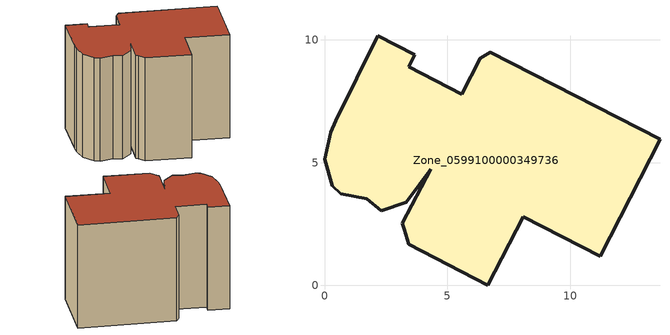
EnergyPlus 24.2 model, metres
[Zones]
Zone_0599100000349736
 floor ground (C_G): 3.24,2.29 3.17,2.52 4.32,4.73 3.32,3.38 2.3,3.04 1.72,3.52 0.67,3.74 0.32,4.05 0,5.13 0.25,6.23 0.45,6.71 2.16,10.17 3.68,9.4 3.43,8.91 5.58,7.78 6.35,9.24 6.76,9.49 13.66,5.96 11.22,1.18 8.09,2.79 6.65,0 3.42,1.67 z3.78
 wall outside (C_F): 11.22,1.18 13.66,5.96 6.76,9.49 6.35,9.24 5.58,7.78 3.43,8.91 3.68,9.4 2.16,10.17 0.45,6.71 0.25,6.23 0,5.13 0.32,4.05 0.67,3.74 1.72,3.52 2.3,3.04 3.32,3.38 4.32,4.73 3.17,2.52 3.24,2.29 3.42,1.67 6.65,0 8.09,2.79 11.22,1.18 z3.78:12.51
 roof outside (C_R): 3.24,2.29 3.42,1.67 6.65,0 8.09,2.79 11.22,1.18 13.66,5.96 6.76,9.49 6.35,9.24 5.58,7.78 3.43,8.91 3.68,9.4 2.16,10.17 0.45,6.71 0.25,6.23 0,5.13 0.32,4.05 0.67,3.74 1.72,3.52 2.3,3.04 3.32,3.38 4.32,4.73 3.17,2.52 z12.51
[BUILDING]
Pand.0599100000349736: North Axis=0; Terrain=City; Loads Convergence Tolerance Value=0.04; Temperature Convergence Tolerance Value=0.4; Solar Distribution=FullExterior; Maximum Number of Warmup Days=25; Minimum Number of Warmup Days=1
[Site:Location]
Rotterdam.The.Hague.AP_ZH_NLD Design_Conditions: Latitude=51.96; Longitude=4.45; Time Zone=1; Elevation=-4.5
[SITE:GROUNDTEMPERATURE:BUILDINGSURFACE]
18, 18, 18, 18, 18, 18, 18, 18, 18, 18, 18, 18
[MATERIAL] Thermal Absorptance=0.9; Solar Absorptance=0.7; Visible Absorptance=0.7
Name | Roughness | Thickness | Conductivity | Density | Specific Heat
G.TI.1992-2005 | MediumSmooth | 0.15 | 0.06 | 540 | 1210
F.TI.1992-2005 | Rough | 0.3 | 0.12 | 1920 | 840
R.TI.1992-2005 | MediumRough | 0.2 | 0.08 | 1500 | 1000
[CONSTRUCTION]
C_G: G.TI.1992-2005
C_F: F.TI.1992-2005
C_R: R.TI.1992-2005
[ZONE]
Zone_0599100000349736: Type=1; Multiplier=1; Ceiling Height=Autocalculate; Volume=Autocalculate; Floor Area=autocalculate; Part of Total Floor Area=Yes
[ZONEINFILTRATION:DESIGNFLOWRATE]
Infil_Zone_0599100000349736: Zone or ZoneList or Space or SpaceList=Zone_0599100000349736; Schedule=AlwaysOn; Design Flow Rate Calculation Method=Flow/Area; Flow Rate per Floor Area=0.0015; Constant Term Coefficient=1; Temperature Term Coefficient=0; Velocity Term Coefficient=0; Velocity Squared Term Coefficient=0
[HVACTEMPLATE:ZONE:IDEALLOADSAIRSYSTEM]
Zone_0599100000349736: Maximum Heating Supply Air Temperature=50; Minimum Cooling Supply Air Temperature=13; Maximum Heating Supply Air Humidity Ratio=0.0156; Minimum Cooling Supply Air Humidity Ratio=0.0077; Heating Limit=NoLimit; Cooling Limit=NoLimit; Dehumidification Control Type=ConstantSensibleHeatRatio; Cooling Sensible Heat Ratio=0.7; Dehumidification Setpoint=60; Humidification Control Type=None; Humidification Setpoint=30; Outdoor Air Method=None; Outdoor Air Flow Rate per Person=0.00944; Outdoor Air Flow Rate per Zone Floor Area=0; Outdoor Air Flow Rate per Zone=0; Demand Controlled Ventilation Type=None; Outdoor Air Economizer Type=NoEconomizer; Heat Recovery Type=None; Sensible Heat Recovery Effectiveness=0.7; Latent Heat Recovery Effectiveness=0.65
[ZONECONTROL:THERMOSTAT]
ThermostatControl_Zone_0599100000349736: Zone or ZoneList=Zone_0599100000349736; Control Type Schedule=DualSetpointControlType; Control 1=Thermostat_Zone_0599100000349736; Temperature Difference Between Cutout And Setpoint=0
[THERMOSTATSETPOINT:DUALSETPOINT]
Thermostat_Zone_0599100000349736: Heating Setpoint Temperature Schedule=HeatingSetpoint_Zone_0599100000349736; Cooling Setpoint Temperature Schedule=CoolingSetpoint_Zone_0599100000349736
[SCHEDULE:COMPACT]
HeatingSetpoint_Zone_0599100000349736: Through: 12/31, For: AllDays, Until: 24:00, 21
CoolingSetpoint_Zone_0599100000349736: Through: 12/31, For: AllDays, Until: 24:00, 24
DualSetpointControlType: Through: 12/31, For: AllDays, Until: 24:00, 4
AlwaysOn: Through: 12/31, For: AllDays, Until: 24:00, 1
